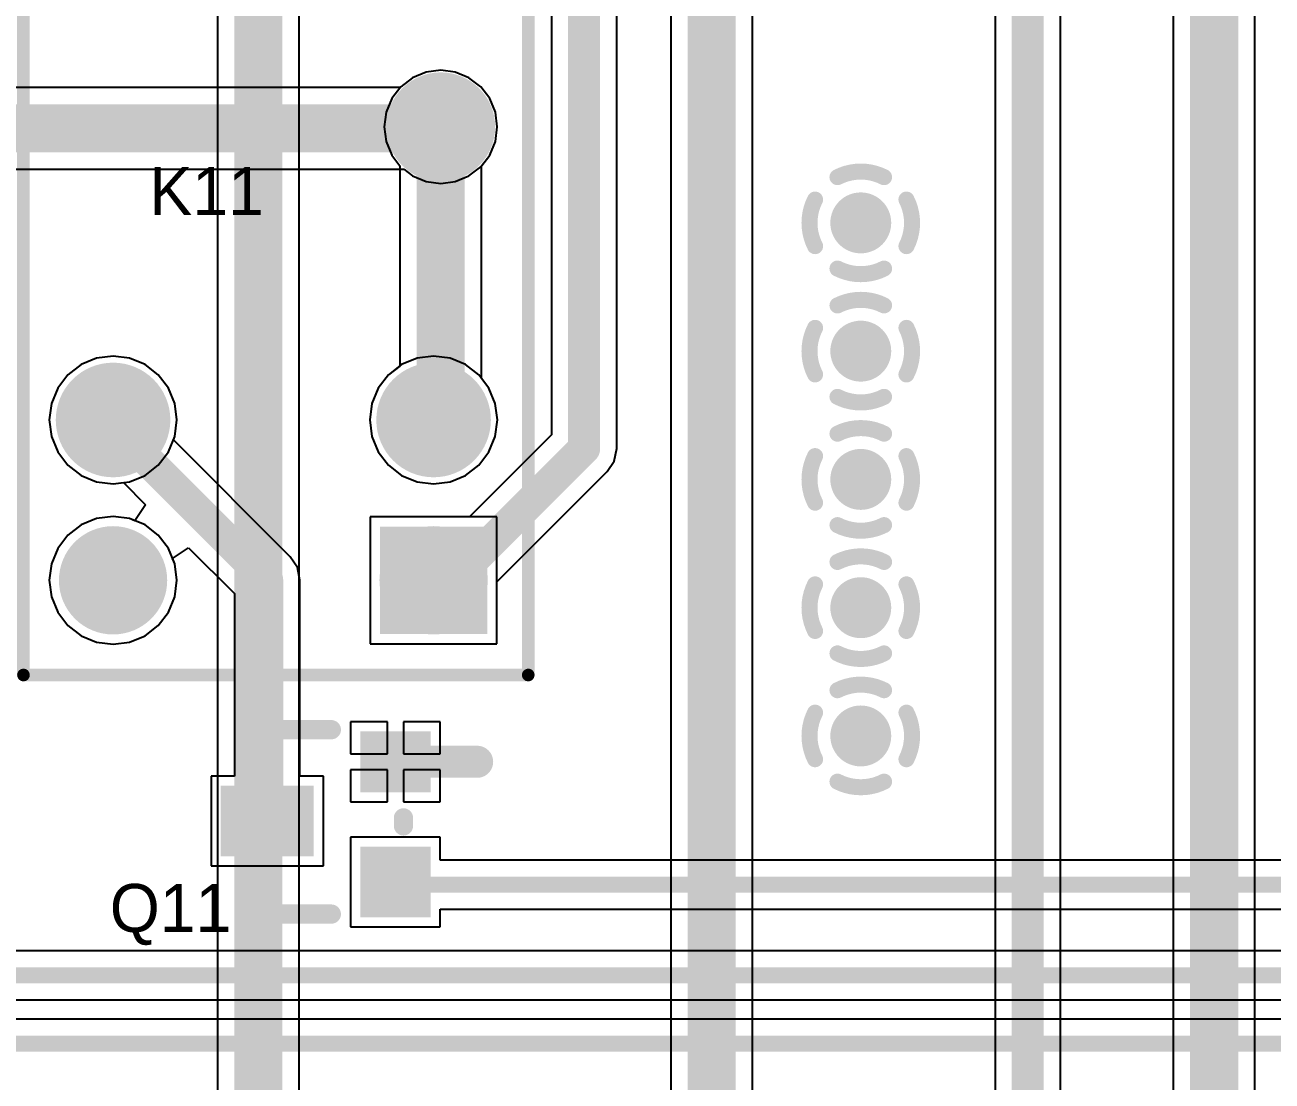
# Model space of a CAD drawing. Header units: millimetres. Extents: x 6.83 to 16.18, y 4.59 to 12.3.
# Drawn here: x 10.779 to 11.558, y 8.32 to 8.978 of the extents above; entities that cross this region are included whole.
import ezdxf

# ---------------------------------------------------------------- set-up
doc = ezdxf.new("R2010")
doc.units = ezdxf.units.MM
doc.header["$MEASUREMENT"] = 0
for name, color, linetype in [('BottomLayer', 5, 'Continuous'), ('BottomSolder', 6, 'Continuous'), ('InternalPlane1', 76, 'Continuous'), ('InternalPlane2', 16, 'Continuous'), ('MultiLayer', 9, 'Continuous'), ('PadHoleLayer', 156, 'Continuous'), ('TopLayer', 1, 'Continuous'), ('TopOverlay', 2, 'Continuous'), ('TopPaste', 8, 'Continuous'), ('TopSolder', 216, 'Continuous'), ('ViaHoleLayer', 16, 'Continuous')]:
    doc.layers.add(name, color=color, linetype=linetype)

# ---------------------------------------------------------------- blocks, each defined once
blk = doc.blocks.new('R_____OMRON5V_195')
at = {"layer": 'BottomLayer', "const_width": 0.02953}
for points in [[(0.18524, 0, 1), (0.21476, 0, 1)], [(-0.01476, -0.1, 1), (0.01476, -0.1, 1)], [(0.18524, -0.1, 1), (0.21476, -0.1, 1)], [(-0.01476, -0.4, 1), (0.01476, -0.4, 1)], [(0.18524, -0.4, 1), (0.21476, -0.4, 1)]]:
    blk.add_lwpolyline(points, format="xyb", close=True, dxfattribs=at)
at = {"layer": 'BottomLayer'}
blk.add_solid([(-0.02953, -0.02953), (0.02953, -0.02953), (-0.02953, 0.02953), (0.02953, 0.02953)], dxfattribs=at)
at = {"layer": 'BottomSolder', "const_width": 0.03353}
for points in [[(0.18324, 0, 1), (0.21676, 0, 1)], [(-0.01676, -0.1, 1), (0.01676, -0.1, 1)], [(0.18324, -0.1, 1), (0.21676, -0.1, 1)], [(-0.01676, -0.4, 1), (0.01676, -0.4, 1)], [(0.18324, -0.4, 1), (0.21676, -0.4, 1)]]:
    blk.add_lwpolyline(points, format="xyb", close=True, dxfattribs=at)
at = {"layer": 'BottomSolder'}
blk.add_solid([(-0.03353, -0.03353), (0.03353, -0.03353), (-0.03353, 0.03353), (0.03353, 0.03353)], dxfattribs=at)
at = {"layer": 'InternalPlane1'}
for points, const_width in [([(-0.01689, 0, 1), (0.01689, 0, 1)], 0.03378), ([(0.18311, 0, 1), (0.21689, 0, 1)], 0.03378), ([(-0.01787, -0.1, 1), (0.01787, -0.1, 1)], 0.03575), ([(0.18213, -0.1, 1), (0.21787, -0.1, 1)], 0.03575), ([(-0.01787, -0.4, 1), (0.01787, -0.4, 1)], 0.03575), ([(0.18213, -0.4, 1), (0.21787, -0.4, 1)], 0.03575)]:
    blk.add_lwpolyline(points, format="xyb", close=True, dxfattribs=dict(at, const_width=const_width))
at = {"layer": 'InternalPlane2'}
for points, const_width in [([(-0.01689, 0, 1), (0.01689, 0, 1)], 0.03378), ([(0.18311, 0, 1), (0.21689, 0, 1)], 0.03378), ([(-0.01787, -0.1, 1), (0.01787, -0.1, 1)], 0.03575), ([(0.18213, -0.1, 1), (0.21787, -0.1, 1)], 0.03575), ([(-0.01787, -0.4, 1), (0.01787, -0.4, 1)], 0.03575), ([(0.18213, -0.4, 1), (0.21787, -0.4, 1)], 0.03575)]:
    blk.add_lwpolyline(points, format="xyb", close=True, dxfattribs=dict(at, const_width=const_width))
at = {"layer": 'MultiLayer', "const_width": 0.02953}
for points in [[(0.18524, 0, 1), (0.21476, 0, 1)], [(-0.01476, -0.1, 1), (0.01476, -0.1, 1)], [(0.18524, -0.1, 1), (0.21476, -0.1, 1)], [(-0.01476, -0.4, 1), (0.01476, -0.4, 1)], [(0.18524, -0.4, 1), (0.21476, -0.4, 1)]]:
    blk.add_lwpolyline(points, format="xyb", close=True, dxfattribs=at)
at = {"layer": 'MultiLayer'}
blk.add_solid([(-0.02953, -0.02953), (0.02953, -0.02953), (-0.02953, 0.02953), (0.02953, 0.02953)], dxfattribs=at)
at = {"layer": 'PadHoleLayer'}
for points, const_width in [([(-0.00689, 0, 1), (0.00689, 0, 1)], 0.01378), ([(0.19311, 0, 1), (0.20689, 0, 1)], 0.01378), ([(-0.00787, -0.1, 1), (0.00787, -0.1, 1)], 0.01575), ([(0.19213, -0.1, 1), (0.20787, -0.1, 1)], 0.01575), ([(-0.00787, -0.4, 1), (0.00787, -0.4, 1)], 0.01575), ([(0.19213, -0.4, 1), (0.20787, -0.4, 1)], 0.01575)]:
    blk.add_lwpolyline(points, format="xyb", close=True, dxfattribs=dict(at, const_width=const_width))
at = {"layer": 'TopLayer', "const_width": 0.02953}
for points in [[(0.18524, 0, 1), (0.21476, 0, 1)], [(-0.01476, -0.1, 1), (0.01476, -0.1, 1)], [(0.18524, -0.1, 1), (0.21476, -0.1, 1)], [(-0.01476, -0.4, 1), (0.01476, -0.4, 1)], [(0.18524, -0.4, 1), (0.21476, -0.4, 1)]]:
    blk.add_lwpolyline(points, format="xyb", close=True, dxfattribs=at)
at = {"layer": 'TopLayer'}
blk.add_solid([(-0.02953, -0.02953), (0.02953, -0.02953), (-0.02953, 0.02953), (0.02953, 0.02953)], dxfattribs=at)
at = {"layer": 'TopOverlay', "const_width": 0.00787}
for points in [[(0.25591, 0.05906), (-0.05906, 0.05906)], [(-0.05906, 0.05906), (-0.05906, -0.45276)], [(0.25591, 0.05906), (0.25591, -0.45276)], [(0.25591, -0.45276), (-0.05906, -0.45276)]]:
    blk.add_lwpolyline(points, dxfattribs=at)
at = {"layer": 'TopOverlay', "const_width": 0.00394}
for points in [[(-0.06102, 0.05906, 1), (-0.05709, 0.05906, 1)], [(-0.06102, 0.05906, 1), (-0.05709, 0.05906, 1)], [(0.25394, 0.05906, 1), (0.25787, 0.05906, 1)], [(0.25394, 0.05906, 1), (0.25787, 0.05906, 1)], [(-0.06102, -0.45276, 1), (-0.05709, -0.45276, 1)], [(-0.06102, -0.45276, 1), (-0.05709, -0.45276, 1)], [(0.25394, -0.45276, 1), (0.25787, -0.45276, 1)], [(0.25394, -0.45276, 1), (0.25787, -0.45276, 1)]]:
    blk.add_lwpolyline(points, format="xyb", close=True, dxfattribs=at)
at = {"layer": 'TopSolder', "const_width": 0.03353}
for points in [[(0.18324, 0, 1), (0.21676, 0, 1)], [(-0.01676, -0.1, 1), (0.01676, -0.1, 1)], [(0.18324, -0.1, 1), (0.21676, -0.1, 1)], [(-0.01676, -0.4, 1), (0.01676, -0.4, 1)], [(0.18324, -0.4, 1), (0.21676, -0.4, 1)]]:
    blk.add_lwpolyline(points, format="xyb", close=True, dxfattribs=at)
at = {"layer": 'TopSolder'}
blk.add_solid([(-0.03353, -0.03353), (0.03353, -0.03353), (-0.03353, 0.03353), (0.03353, 0.03353)], dxfattribs=at)
blk = doc.blocks.new('SOT_23_199')
at = {"layer": 'TopLayer'}
for points in [[(0.018278, 0.052755), (0.018278, 0.082755), (-0.017722, 0.052755), (-0.017722, 0.082755)], [(-0.054722, 0.012755), (-0.054722, 0.048755), (-0.104722, 0.012755), (-0.104722, 0.048755)], [(0.018278, -0.025245), (0.018278, 0.010755), (-0.017722, -0.025245), (-0.017722, 0.010755)]]:
    blk.add_solid(points, dxfattribs=at)
at = {"layer": 'TopOverlay', "const_width": 0.012}
for points in [[(-0.084722, 0.087755), (-0.039722, 0.087755)], [(-0.084722, 0.067755), (-0.084722, 0.087755)], [(0.005278, 0.027755), (0.005278, 0.032755)], [(-0.084722, -0.027245), (-0.084722, -0.007245)], [(-0.084722, -0.027245), (-0.039722, -0.027245)]]:
    blk.add_lwpolyline(points, dxfattribs=at)
at = {"layer": 'TopOverlay', "const_width": 0.006}
for points in [[(-0.087722, 0.087755, 1), (-0.081722, 0.087755, 1)], [(-0.087722, 0.087755, 1), (-0.081722, 0.087755, 1)], [(-0.042722, 0.087755, 1), (-0.036722, 0.087755, 1)], [(-0.087722, 0.067755, 1), (-0.081722, 0.067755, 1)], [(0.002278, 0.032755, 1), (0.008278, 0.032755, 1)], [(0.002278, 0.027755, 1), (0.008278, 0.027755, 1)], [(-0.087722, -0.007245, 1), (-0.081722, -0.007245, 1)], [(-0.087722, -0.027245, 1), (-0.081722, -0.027245, 1)], [(-0.087722, -0.027245, 1), (-0.081722, -0.027245, 1)], [(-0.042722, -0.027245, 1), (-0.036722, -0.027245, 1)]]:
    blk.add_lwpolyline(points, format="xyb", close=True, dxfattribs=at)
at = {"layer": 'TopPaste'}
for points in [[(0.018278, 0.052755), (0.018278, 0.082755), (-0.017722, 0.052755), (-0.017722, 0.082755)], [(-0.054722, 0.012755), (-0.054722, 0.048755), (-0.104722, 0.012755), (-0.104722, 0.048755)], [(0.018278, -0.025245), (0.018278, 0.010755), (-0.017722, -0.025245), (-0.017722, 0.010755)]]:
    blk.add_solid(points, dxfattribs=at)
at = {"layer": 'TopSolder'}
for points in [[(0.022278, 0.048755), (0.022278, 0.086755), (-0.021722, 0.048755), (-0.021722, 0.086755)], [(-0.050722, 0.008755), (-0.050722, 0.052755), (-0.108722, 0.008755), (-0.108722, 0.052755)], [(0.022278, -0.029245), (0.022278, 0.014755), (-0.021722, -0.029245), (-0.021722, 0.014755)]]:
    blk.add_solid(points, dxfattribs=at)

msp = doc.modelspace()

# ---------------------------------------------------------------- linework, layer by layer
at = {"layer": 'BottomLayer'}
for p, q in [((11.496, 10.69484), (11.496, 5.4839)), ((11.54697, 7.05236), (11.54697, 10.69484)), ((10.8996, 10.60803), (10.8996, 7.50823)), ((10.95058, 7.50918), (10.95058, 10.60803)), ((11.1825, 10.1235), (11.1825, 7.70082)), ((11.23348, 7.69026), (11.23348, 10.1235)), ((11.10798, 9.21117), (11.10798, 8.72269)), ((11.14876, 8.71424), (11.14876, 9.20654)), ((11.38476, 9.03992), (11.38476, 8.19797)), ((11.42554, 8.20243), (11.42554, 9.04108)), ((11.02975, 8.94894), (11.02124, 8.94541)), ((11.03889, 8.95014), (11.02975, 8.94894)), ((11.04802, 8.94894), (11.03889, 8.95014)), ((11.05654, 8.94541), (11.04802, 8.94894)), ((11.02124, 8.94541), (11.01392, 8.9398)), ((11.06385, 8.9398), (11.05654, 8.94541)), ((11.01392, 8.9398), (11.00831, 8.93249)), ((11.06946, 8.93249), (11.06385, 8.9398)), ((11.00831, 8.93249), (11.00479, 8.92398)), ((11.07299, 8.92398), (11.06946, 8.93249)), ((11.00479, 8.92398), (11.00358, 8.91484)), ((11.07419, 8.91484), (11.07299, 8.92398)), ((11.00358, 8.91484), (11.00479, 8.9057)), ((11.07299, 8.9057), (11.07419, 8.91484)), ((11.00479, 8.9057), (11.00831, 8.89719)), ((11.06946, 8.89719), (11.07299, 8.9057)), ((11.00831, 8.89719), (11.0134, 8.89056)), ((11.06438, 8.89056), (11.06946, 8.89719)), ((11.0134, 8.89056), (11.0134, 8.76571)), ((11.06438, 8.75799), (11.06438, 8.89056)), ((10.82414, 8.77056), (10.81452, 8.76658)), ((10.83446, 8.77192), (10.82414, 8.77056)), ((10.84477, 8.77056), (10.83446, 8.77192)), ((10.85439, 8.76658), (10.84477, 8.77056)), ((10.81452, 8.76658), (10.80626, 8.76024)), ((10.86265, 8.76024), (10.85439, 8.76658)), ((11.0134, 8.76571), (11.00626, 8.76024)), ((10.80626, 8.76024), (10.79993, 8.75198)), ((10.86898, 8.75198), (10.86265, 8.76024)), ((11.00626, 8.76024), (10.99993, 8.75198)), ((11.06898, 8.75198), (11.06438, 8.75799)), ((10.79993, 8.75198), (10.79595, 8.74237)), ((10.87297, 8.74237), (10.86898, 8.75198)), ((10.99993, 8.75198), (10.99595, 8.74237)), ((11.07297, 8.74237), (11.06898, 8.75198)), ((10.79595, 8.74237), (10.79459, 8.73205)), ((10.87432, 8.73205), (10.87297, 8.74237)), ((10.99595, 8.74237), (10.99459, 8.73205)), ((11.07432, 8.73205), (11.07297, 8.74237)), ((10.79459, 8.73205), (10.79595, 8.72173)), ((10.87297, 8.72173), (10.87432, 8.73205)), ((10.99459, 8.73205), (10.99595, 8.72173)), ((11.07297, 8.72173), (11.07432, 8.73205)), ((10.79595, 8.72173), (10.79993, 8.71211)), ((10.86898, 8.71211), (10.87297, 8.72173)), ((10.99595, 8.72173), (10.99993, 8.71211)), ((11.10798, 8.72269), (11.05687, 8.67158)), ((11.06898, 8.71211), (11.07297, 8.72173)), ((10.79993, 8.71211), (10.80626, 8.70386)), ((10.86265, 8.70386), (10.86898, 8.71211)), ((10.99993, 8.71211), (11.00626, 8.70386)), ((11.06265, 8.70386), (11.06898, 8.71211)), ((11.14721, 8.70644), (11.14876, 8.71424)), ((11.14876, 8.71424), (11.14876, 8.71424)), ((10.80626, 8.70386), (10.81452, 8.69752)), ((10.85439, 8.69752), (10.86265, 8.70386)), ((11.00626, 8.70386), (11.01452, 8.69752)), ((11.05439, 8.69752), (11.06265, 8.70386)), ((11.07398, 8.63102), (11.14279, 8.69982)), ((11.14279, 8.69982), (11.14721, 8.70644)), ((10.81452, 8.69752), (10.82414, 8.69354)), ((10.82414, 8.69354), (10.83446, 8.69218)), ((10.83446, 8.69218), (10.84477, 8.69354)), ((10.84477, 8.69354), (10.85439, 8.69752)), ((11.01452, 8.69752), (11.02414, 8.69354)), ((11.02414, 8.69354), (11.03446, 8.69218)), ((11.03446, 8.69218), (11.04477, 8.69354)), ((11.04477, 8.69354), (11.05439, 8.69752)), ((10.82414, 8.67056), (10.81452, 8.66658)), ((10.83446, 8.67192), (10.82414, 8.67056)), ((10.84477, 8.67056), (10.83446, 8.67192)), ((10.85439, 8.66658), (10.84477, 8.67056)), ((11.05687, 8.67158), (10.99493, 8.67158)), ((10.99493, 8.67158), (10.99493, 8.59252)), ((10.81452, 8.66658), (10.80626, 8.66024)), ((10.86265, 8.66024), (10.85439, 8.66658)), ((10.80626, 8.66024), (10.79993, 8.65198)), ((10.86898, 8.65198), (10.86265, 8.66024)), ((10.79993, 8.65198), (10.79595, 8.64237)), ((10.87297, 8.64237), (10.86898, 8.65198)), ((10.79595, 8.64237), (10.79459, 8.63205)), ((10.87432, 8.63205), (10.87297, 8.64237)), ((10.79459, 8.63205), (10.79595, 8.62173)), ((10.87297, 8.62173), (10.87432, 8.63205)), ((11.07398, 8.59252), (11.07398, 8.63102)), ((10.79595, 8.62173), (10.79993, 8.61211)), ((10.86898, 8.61211), (10.87297, 8.62173)), ((10.79993, 8.61211), (10.80626, 8.60386)), ((10.86265, 8.60386), (10.86898, 8.61211)), ((10.80626, 8.60386), (10.81452, 8.59752)), ((10.85439, 8.59752), (10.86265, 8.60386)), ((10.81452, 8.59752), (10.82414, 8.59354)), ((10.82414, 8.59354), (10.83446, 8.59218)), ((10.83446, 8.59218), (10.84477, 8.59354)), ((10.84477, 8.59354), (10.85439, 8.59752)), ((10.99493, 8.59252), (11.07398, 8.59252))]:
    msp.add_line(p, q, dxfattribs=at)
for points, const_width in [([(11.52149, 5.4839), (11.52149, 10.71912)], 0.03), ([(10.92509, 5.33032), (10.92509, 10.63231)], 0.03), ([(11.20799, 7.69026), (11.20799, 10.14778)], 0.03), ([(11.12837, 8.71424), (11.12837, 9.43815)], 0.02), ([(11.40515, 8.17262), (11.40515, 9.08027)], 0.02), ([(11.03889, 8.73409), (11.03889, 8.91484)], 0.03), ([(11.05016, 8.63603), (11.12837, 8.71424)], 0.02)]:
    msp.add_lwpolyline(points, dxfattribs=dict(at, const_width=const_width))
for points, const_width in [([(11.02639, 8.91484, 1), (11.05139, 8.91484, 1)], 0.025), ([(11.03139, 8.91484, 1), (11.04639, 8.91484, 1)], 0.015), ([(11.2935, 8.85498, 1), (11.3085, 8.85498, 1)], 0.015), ([(11.2935, 8.77498, 1), (11.3085, 8.77498, 1)], 0.015), ([(11.03139, 8.73409, 1), (11.04639, 8.73409, 1)], 0.015), ([(11.12337, 8.71424, 1), (11.13337, 8.71424, 1)], 0.01), ([(11.12337, 8.71424, 1), (11.13337, 8.71424, 1)], 0.01), ([(11.2935, 8.69498, 1), (11.3085, 8.69498, 1)], 0.015), ([(11.04516, 8.63603, 1), (11.05516, 8.63603, 1)], 0.01), ([(11.2935, 8.61498, 1), (11.3085, 8.61498, 1)], 0.015), ([(11.2935, 8.53498, 1), (11.3085, 8.53498, 1)], 0.015)]:
    msp.add_lwpolyline(points, format="xyb", close=True, dxfattribs=dict(at, const_width=const_width))
at = {"layer": 'BottomSolder'}
for points, const_width in [([(11.02439, 8.91484, 1), (11.05339, 8.91484, 1)], 0.029), ([(11.2915, 8.85498, 1), (11.3105, 8.85498, 1)], 0.019), ([(11.2915, 8.77498, 1), (11.3105, 8.77498, 1)], 0.019), ([(11.2915, 8.69498, 1), (11.3105, 8.69498, 1)], 0.019), ([(11.2915, 8.61498, 1), (11.3105, 8.61498, 1)], 0.019), ([(11.2915, 8.53498, 1), (11.3105, 8.53498, 1)], 0.019)]:
    msp.add_lwpolyline(points, format="xyb", close=True, dxfattribs=dict(at, const_width=const_width))
at = {"layer": 'InternalPlane1'}
for points, const_width in [([(11.02189, 8.91484, 1), (11.05589, 8.91484, 1)], 0.034), ([(11.28397, 8.8835, 1), (11.28897, 8.8835, 1)], 0.005), ([(11.31303, 8.8835, 1), (11.31803, 8.8835, 1)], 0.005), ([(11.26999, 8.86951, 1), (11.27499, 8.86951, 1)], 0.005), ([(11.32701, 8.86951, 1), (11.33201, 8.86951, 1)], 0.005), ([(11.26999, 8.84046, 1), (11.27499, 8.84046, 1)], 0.005), ([(11.32701, 8.84046, 1), (11.33201, 8.84046, 1)], 0.005), ([(11.28397, 8.82647, 1), (11.28897, 8.82647, 1)], 0.005), ([(11.31303, 8.82647, 1), (11.31803, 8.82647, 1)], 0.005), ([(11.28397, 8.8035, 1), (11.28897, 8.8035, 1)], 0.005), ([(11.31303, 8.8035, 1), (11.31803, 8.8035, 1)], 0.005), ([(11.26999, 8.78951, 1), (11.27499, 8.78951, 1)], 0.005), ([(11.32701, 8.78951, 1), (11.33201, 8.78951, 1)], 0.005), ([(11.26999, 8.76046, 1), (11.27499, 8.76046, 1)], 0.005), ([(11.32701, 8.76046, 1), (11.33201, 8.76046, 1)], 0.005), ([(11.28397, 8.74647, 1), (11.28897, 8.74647, 1)], 0.005), ([(11.31303, 8.74647, 1), (11.31803, 8.74647, 1)], 0.005), ([(11.28397, 8.7235, 1), (11.28897, 8.7235, 1)], 0.005), ([(11.31303, 8.7235, 1), (11.31803, 8.7235, 1)], 0.005), ([(11.26999, 8.70951, 1), (11.27499, 8.70951, 1)], 0.005), ([(11.32701, 8.70951, 1), (11.33201, 8.70951, 1)], 0.005), ([(11.26999, 8.68046, 1), (11.27499, 8.68046, 1)], 0.005), ([(11.32701, 8.68046, 1), (11.33201, 8.68046, 1)], 0.005), ([(11.28397, 8.66647, 1), (11.28897, 8.66647, 1)], 0.005), ([(11.31303, 8.66647, 1), (11.31803, 8.66647, 1)], 0.005), ([(11.28397, 8.6435, 1), (11.28897, 8.6435, 1)], 0.005), ([(11.31303, 8.6435, 1), (11.31803, 8.6435, 1)], 0.005), ([(11.26999, 8.62951, 1), (11.27499, 8.62951, 1)], 0.005), ([(11.32701, 8.62951, 1), (11.33201, 8.62951, 1)], 0.005), ([(11.26999, 8.60046, 1), (11.27499, 8.60046, 1)], 0.005), ([(11.32701, 8.60046, 1), (11.33201, 8.60046, 1)], 0.005), ([(11.28397, 8.58647, 1), (11.28897, 8.58647, 1)], 0.005), ([(11.31303, 8.58647, 1), (11.31803, 8.58647, 1)], 0.005), ([(11.28397, 8.5635, 1), (11.28897, 8.5635, 1)], 0.005), ([(11.31303, 8.5635, 1), (11.31803, 8.5635, 1)], 0.005), ([(11.26999, 8.54951, 1), (11.27499, 8.54951, 1)], 0.005), ([(11.32701, 8.54951, 1), (11.33201, 8.54951, 1)], 0.005), ([(11.26999, 8.52046, 1), (11.27499, 8.52046, 1)], 0.005), ([(11.32701, 8.52046, 1), (11.33201, 8.52046, 1)], 0.005), ([(11.28397, 8.50647, 1), (11.28897, 8.50647, 1)], 0.005), ([(11.31303, 8.50647, 1), (11.31803, 8.50647, 1)], 0.005)]:
    msp.add_lwpolyline(points, format="xyb", close=True, dxfattribs=dict(at, const_width=const_width))
at = {"layer": 'InternalPlane1', "const_width": 0.01}
for points in [[(11.28647, 8.8835, -0.240079), (11.31553, 8.8835)], [(11.27249, 8.84046, -0.240079), (11.27249, 8.86951)], [(11.32951, 8.86951, -0.240079), (11.32951, 8.84046)], [(11.31553, 8.82647, -0.240079), (11.28647, 8.82647)], [(11.28647, 8.8035, -0.240079), (11.31553, 8.8035)], [(11.27249, 8.76046, -0.240079), (11.27249, 8.78951)], [(11.32951, 8.78951, -0.240079), (11.32951, 8.76046)], [(11.31553, 8.74647, -0.240079), (11.28647, 8.74647)], [(11.28647, 8.7235, -0.240079), (11.31553, 8.7235)], [(11.27249, 8.68046, -0.240079), (11.27249, 8.70951)], [(11.32951, 8.70951, -0.240079), (11.32951, 8.68046)], [(11.31553, 8.66647, -0.240079), (11.28647, 8.66647)], [(11.28647, 8.6435, -0.240079), (11.31553, 8.6435)], [(11.27249, 8.60046, -0.240079), (11.27249, 8.62951)], [(11.32951, 8.62951, -0.240079), (11.32951, 8.60046)], [(11.31553, 8.58647, -0.240079), (11.28647, 8.58647)], [(11.28647, 8.5635, -0.240079), (11.31553, 8.5635)], [(11.27249, 8.52046, -0.240079), (11.27249, 8.54951)], [(11.32951, 8.54951, -0.240079), (11.32951, 8.52046)], [(11.31553, 8.50647, -0.240079), (11.28647, 8.50647)]]:
    msp.add_lwpolyline(points, format="xyb", dxfattribs=at)
at = {"layer": 'InternalPlane2'}
for points, const_width in [([(11.02189, 8.91484, 1), (11.05589, 8.91484, 1)], 0.034), ([(11.28397, 8.8835, 1), (11.28897, 8.8835, 1)], 0.005), ([(11.31303, 8.8835, 1), (11.31803, 8.8835, 1)], 0.005), ([(11.26999, 8.86951, 1), (11.27499, 8.86951, 1)], 0.005), ([(11.32701, 8.86951, 1), (11.33201, 8.86951, 1)], 0.005), ([(11.26999, 8.84046, 1), (11.27499, 8.84046, 1)], 0.005), ([(11.32701, 8.84046, 1), (11.33201, 8.84046, 1)], 0.005), ([(11.28397, 8.82647, 1), (11.28897, 8.82647, 1)], 0.005), ([(11.31303, 8.82647, 1), (11.31803, 8.82647, 1)], 0.005), ([(11.28397, 8.8035, 1), (11.28897, 8.8035, 1)], 0.005), ([(11.31303, 8.8035, 1), (11.31803, 8.8035, 1)], 0.005), ([(11.26999, 8.78951, 1), (11.27499, 8.78951, 1)], 0.005), ([(11.32701, 8.78951, 1), (11.33201, 8.78951, 1)], 0.005), ([(11.26999, 8.76046, 1), (11.27499, 8.76046, 1)], 0.005), ([(11.32701, 8.76046, 1), (11.33201, 8.76046, 1)], 0.005), ([(11.28397, 8.74647, 1), (11.28897, 8.74647, 1)], 0.005), ([(11.31303, 8.74647, 1), (11.31803, 8.74647, 1)], 0.005), ([(11.28397, 8.7235, 1), (11.28897, 8.7235, 1)], 0.005), ([(11.31303, 8.7235, 1), (11.31803, 8.7235, 1)], 0.005), ([(11.26999, 8.70951, 1), (11.27499, 8.70951, 1)], 0.005), ([(11.32701, 8.70951, 1), (11.33201, 8.70951, 1)], 0.005), ([(11.26999, 8.68046, 1), (11.27499, 8.68046, 1)], 0.005), ([(11.32701, 8.68046, 1), (11.33201, 8.68046, 1)], 0.005), ([(11.28397, 8.66647, 1), (11.28897, 8.66647, 1)], 0.005), ([(11.31303, 8.66647, 1), (11.31803, 8.66647, 1)], 0.005), ([(11.28397, 8.6435, 1), (11.28897, 8.6435, 1)], 0.005), ([(11.31303, 8.6435, 1), (11.31803, 8.6435, 1)], 0.005), ([(11.26999, 8.62951, 1), (11.27499, 8.62951, 1)], 0.005), ([(11.32701, 8.62951, 1), (11.33201, 8.62951, 1)], 0.005), ([(11.26999, 8.60046, 1), (11.27499, 8.60046, 1)], 0.005), ([(11.32701, 8.60046, 1), (11.33201, 8.60046, 1)], 0.005), ([(11.28397, 8.58647, 1), (11.28897, 8.58647, 1)], 0.005), ([(11.31303, 8.58647, 1), (11.31803, 8.58647, 1)], 0.005), ([(11.28397, 8.5635, 1), (11.28897, 8.5635, 1)], 0.005), ([(11.31303, 8.5635, 1), (11.31803, 8.5635, 1)], 0.005), ([(11.26999, 8.54951, 1), (11.27499, 8.54951, 1)], 0.005), ([(11.32701, 8.54951, 1), (11.33201, 8.54951, 1)], 0.005), ([(11.26999, 8.52046, 1), (11.27499, 8.52046, 1)], 0.005), ([(11.32701, 8.52046, 1), (11.33201, 8.52046, 1)], 0.005), ([(11.28397, 8.50647, 1), (11.28897, 8.50647, 1)], 0.005), ([(11.31303, 8.50647, 1), (11.31803, 8.50647, 1)], 0.005)]:
    msp.add_lwpolyline(points, format="xyb", close=True, dxfattribs=dict(at, const_width=const_width))
at = {"layer": 'InternalPlane2', "const_width": 0.01}
for points in [[(11.28647, 8.8835, -0.240079), (11.31553, 8.8835)], [(11.27249, 8.84046, -0.240079), (11.27249, 8.86951)], [(11.32951, 8.86951, -0.240079), (11.32951, 8.84046)], [(11.31553, 8.82647, -0.240079), (11.28647, 8.82647)], [(11.28647, 8.8035, -0.240079), (11.31553, 8.8035)], [(11.27249, 8.76046, -0.240079), (11.27249, 8.78951)], [(11.32951, 8.78951, -0.240079), (11.32951, 8.76046)], [(11.31553, 8.74647, -0.240079), (11.28647, 8.74647)], [(11.28647, 8.7235, -0.240079), (11.31553, 8.7235)], [(11.27249, 8.68046, -0.240079), (11.27249, 8.70951)], [(11.32951, 8.70951, -0.240079), (11.32951, 8.68046)], [(11.31553, 8.66647, -0.240079), (11.28647, 8.66647)], [(11.28647, 8.6435, -0.240079), (11.31553, 8.6435)], [(11.27249, 8.60046, -0.240079), (11.27249, 8.62951)], [(11.32951, 8.62951, -0.240079), (11.32951, 8.60046)], [(11.31553, 8.58647, -0.240079), (11.28647, 8.58647)], [(11.28647, 8.5635, -0.240079), (11.31553, 8.5635)], [(11.27249, 8.52046, -0.240079), (11.27249, 8.54951)], [(11.32951, 8.54951, -0.240079), (11.32951, 8.52046)], [(11.31553, 8.50647, -0.240079), (11.28647, 8.50647)]]:
    msp.add_lwpolyline(points, format="xyb", dxfattribs=at)
at = {"layer": 'MultiLayer'}
for points, const_width in [([(11.02639, 8.91484, 1), (11.05139, 8.91484, 1)], 0.025), ([(11.2935, 8.85498, 1), (11.3085, 8.85498, 1)], 0.015), ([(11.2935, 8.77498, 1), (11.3085, 8.77498, 1)], 0.015), ([(11.2935, 8.69498, 1), (11.3085, 8.69498, 1)], 0.015), ([(11.2935, 8.61498, 1), (11.3085, 8.61498, 1)], 0.015), ([(11.2935, 8.53498, 1), (11.3085, 8.53498, 1)], 0.015)]:
    msp.add_lwpolyline(points, format="xyb", close=True, dxfattribs=dict(at, const_width=const_width))
at = {"layer": 'TopLayer'}
for p, q in [((11.02975, 8.94894), (11.02124, 8.94541)), ((11.03889, 8.95014), (11.02975, 8.94894)), ((11.04802, 8.94894), (11.03889, 8.95014)), ((11.05654, 8.94541), (11.04802, 8.94894)), ((11.02124, 8.94541), (11.01392, 8.9398)), ((11.06385, 8.9398), (11.05654, 8.94541)), ((11.01359, 8.93937), (10.65384, 8.93937)), ((11.01392, 8.9398), (11.01359, 8.93937)), ((11.06946, 8.93249), (11.06385, 8.9398)), ((11.07299, 8.92398), (11.06946, 8.93249)), ((11.07419, 8.91484), (11.07299, 8.92398)), ((11.07299, 8.9057), (11.07419, 8.91484)), ((11.06946, 8.89719), (11.07299, 8.9057)), ((11.06385, 8.88988), (11.06946, 8.89719)), ((10.66009, 8.88839), (11.01586, 8.88839)), ((11.01586, 8.88839), (11.02124, 8.88427)), ((11.05654, 8.88427), (11.06385, 8.88988)), ((11.02124, 8.88427), (11.02975, 8.88074)), ((11.02975, 8.88074), (11.03889, 8.87954)), ((11.03889, 8.87954), (11.04802, 8.88074)), ((11.04802, 8.88074), (11.05654, 8.88427)), ((10.82414, 8.77056), (10.81452, 8.76658)), ((10.83446, 8.77192), (10.82414, 8.77056)), ((10.84477, 8.77056), (10.83446, 8.77192)), ((10.85439, 8.76658), (10.84477, 8.77056)), ((11.02414, 8.77056), (11.01452, 8.76658)), ((11.03446, 8.77192), (11.02414, 8.77056)), ((11.04477, 8.77056), (11.03446, 8.77192)), ((11.05439, 8.76658), (11.04477, 8.77056)), ((10.81452, 8.76658), (10.80626, 8.76024)), ((10.86265, 8.76024), (10.85439, 8.76658)), ((11.01452, 8.76658), (11.00626, 8.76024)), ((11.06265, 8.76024), (11.05439, 8.76658)), ((10.80626, 8.76024), (10.79993, 8.75198)), ((10.86898, 8.75198), (10.86265, 8.76024)), ((11.00626, 8.76024), (10.99993, 8.75198)), ((11.06898, 8.75198), (11.06265, 8.76024)), ((10.79993, 8.75198), (10.79595, 8.74237)), ((10.87297, 8.74237), (10.86898, 8.75198)), ((10.99993, 8.75198), (10.99595, 8.74237)), ((11.07297, 8.74237), (11.06898, 8.75198)), ((10.79595, 8.74237), (10.79459, 8.73205)), ((10.87432, 8.73205), (10.87297, 8.74237)), ((10.99595, 8.74237), (10.99459, 8.73205)), ((11.07432, 8.73205), (11.07297, 8.74237)), ((10.79459, 8.73205), (10.79595, 8.72173)), ((10.87297, 8.72173), (10.87432, 8.73205)), ((10.99459, 8.73205), (10.99595, 8.72173)), ((11.07297, 8.72173), (11.07432, 8.73205)), ((10.79595, 8.72173), (10.79993, 8.71211)), ((10.87207, 8.71957), (10.87297, 8.72173)), ((10.94504, 8.64661), (10.87207, 8.71957)), ((10.99595, 8.72173), (10.99993, 8.71211)), ((11.06898, 8.71211), (11.07297, 8.72173)), ((10.79993, 8.71211), (10.80626, 8.70386)), ((10.99993, 8.71211), (11.00626, 8.70386)), ((11.06265, 8.70386), (11.06898, 8.71211)), ((10.80626, 8.70386), (10.81452, 8.69752)), ((11.00626, 8.70386), (11.01452, 8.69752)), ((11.05439, 8.69752), (11.06265, 8.70386)), ((10.81452, 8.69752), (10.82414, 8.69354)), ((10.82414, 8.69354), (10.83446, 8.69218)), ((10.83446, 8.69218), (10.84094, 8.69303)), ((10.84094, 8.69303), (10.85476, 8.6792)), ((11.01452, 8.69752), (11.02414, 8.69354)), ((11.02414, 8.69354), (11.03446, 8.69218)), ((11.03446, 8.69218), (11.04477, 8.69354)), ((11.04477, 8.69354), (11.05439, 8.69752)), ((10.85476, 8.6792), (10.84807, 8.66919)), ((10.82414, 8.67056), (10.81452, 8.66658)), ((10.83446, 8.67192), (10.82414, 8.67056)), ((10.84477, 8.67056), (10.83446, 8.67192)), ((10.84807, 8.66919), (10.84477, 8.67056)), ((11.07398, 8.67158), (10.99493, 8.67158)), ((10.99493, 8.67158), (10.99493, 8.59252)), ((11.07398, 8.59252), (11.07398, 8.67158)), ((10.81452, 8.66658), (10.80626, 8.66024)), ((10.80626, 8.66024), (10.79993, 8.65198)), ((10.79993, 8.65198), (10.79595, 8.64237)), ((10.8716, 8.64567), (10.88161, 8.65236)), ((10.87297, 8.64237), (10.8716, 8.64567)), ((10.88161, 8.65236), (10.91023, 8.62374)), ((10.94946, 8.63999), (10.94504, 8.64661)), ((10.79595, 8.64237), (10.79459, 8.63205)), ((10.87432, 8.63205), (10.87297, 8.64237)), ((10.95101, 8.63219), (10.94946, 8.63999)), ((10.79459, 8.63205), (10.79595, 8.62173)), ((10.87297, 8.62173), (10.87432, 8.63205)), ((10.95101, 8.50987), (10.95101, 8.63219)), ((10.91023, 8.62374), (10.91023, 8.50987)), ((10.79595, 8.62173), (10.79993, 8.61211)), ((10.86898, 8.61211), (10.87297, 8.62173)), ((10.79993, 8.61211), (10.80626, 8.60386)), ((10.86265, 8.60386), (10.86898, 8.61211)), ((10.80626, 8.60386), (10.81452, 8.59752)), ((10.85439, 8.59752), (10.86265, 8.60386)), ((10.81452, 8.59752), (10.82414, 8.59354)), ((10.82414, 8.59354), (10.83446, 8.59218)), ((10.83446, 8.59218), (10.84477, 8.59354)), ((10.84477, 8.59354), (10.85439, 8.59752)), ((10.99493, 8.59252), (11.07398, 8.59252)), ((11.00566, 8.54387), (10.98266, 8.54387)), ((10.98266, 8.54387), (10.98266, 8.52387)), ((11.00566, 8.52387), (11.00566, 8.54387)), ((11.03866, 8.54387), (11.01566, 8.54387)), ((11.01566, 8.54387), (11.01566, 8.52387)), ((11.03866, 8.52387), (11.03866, 8.54387)), ((10.98266, 8.52387), (11.00566, 8.52387)), ((11.01566, 8.52387), (11.03866, 8.52387)), ((11.00566, 8.51387), (10.98266, 8.51387)), ((10.98266, 8.51387), (10.98266, 8.49387)), ((11.00566, 8.49387), (11.00566, 8.51387)), ((11.03866, 8.51387), (11.01566, 8.51387)), ((11.01566, 8.51387), (11.01566, 8.49387)), ((11.03866, 8.49387), (11.03866, 8.51387)), ((10.91023, 8.50987), (10.89566, 8.50987)), ((10.89566, 8.50987), (10.89566, 8.45387)), ((10.96566, 8.50987), (10.95101, 8.50987)), ((10.96566, 8.45387), (10.96566, 8.50987)), ((10.98266, 8.49387), (11.00566, 8.49387)), ((11.01566, 8.49387), (11.03866, 8.49387)), ((11.03866, 8.47187), (10.98266, 8.47187)), ((10.98266, 8.47187), (10.98266, 8.41587)), ((11.03866, 8.45755), (11.03866, 8.47187)), ((10.89566, 8.45387), (10.96566, 8.45387)), ((12.33252, 8.45755), (11.03866, 8.45755)), ((11.03866, 8.41587), (11.03866, 8.42696)), ((11.03866, 8.42696), (12.33252, 8.42696)), ((10.98266, 8.41587), (11.03866, 8.41587)), ((12.33252, 8.40103), (10.6777, 8.40102)), ((10.67136, 8.37044), (12.33252, 8.37044)), ((12.33252, 8.35844), (10.11729, 8.35844))]:
    msp.add_line(p, q, dxfattribs=at)
for points, const_width in [([(11.02639, 8.91484, 1), (11.05139, 8.91484, 1)], 0.025), ([(11.02658, 8.91388, 1), (11.04158, 8.91388, 1)], 0.015), ([(11.2935, 8.85498, 1), (11.3085, 8.85498, 1)], 0.015), ([(11.2935, 8.77498, 1), (11.3085, 8.77498, 1)], 0.015), ([(10.82946, 8.72835, 1), (10.83946, 8.72835, 1)], 0.01), ([(10.83196, 8.73205, 1), (10.83696, 8.73205, 1)], 0.005), ([(10.83196, 8.72835, 1), (10.83696, 8.72835, 1)], 0.005), ([(11.2935, 8.69498, 1), (11.3085, 8.69498, 1)], 0.015), ([(10.92562, 8.63219, 1), (10.93562, 8.63219, 1)], 0.01), ([(10.92562, 8.63219, 1), (10.93562, 8.63219, 1)], 0.01), ([(11.2935, 8.61498, 1), (11.3085, 8.61498, 1)], 0.015), ([(11.2935, 8.53498, 1), (11.3085, 8.53498, 1)], 0.015), ([(11.00566, 8.51887, 1), (11.01566, 8.51887, 1)], 0.01), ([(11.05663, 8.51887, 1), (11.06663, 8.51887, 1)], 0.01), ([(10.92562, 8.49967, 1), (10.93562, 8.49967, 1)], 0.01), ([(11.01811, 8.44225, 1), (11.02311, 8.44225, 1)], 0.005), ([(11.01811, 8.44225, 1), (11.02311, 8.44225, 1)], 0.005), ([(11.01197, 8.43612, 1), (11.01697, 8.43612, 1)], 0.005)]:
    msp.add_lwpolyline(points, format="xyb", close=True, dxfattribs=dict(at, const_width=const_width))
for points, const_width in [([(10.21142, 8.91388), (11.03408, 8.91388)], 0.03), ([(10.83446, 8.72835), (10.93062, 8.63219)], 0.02), ([(10.83446, 8.72835), (10.83446, 8.73205)], 0.01), ([(10.93062, 8.49967), (10.93062, 8.63219)], 0.02), ([(11.01066, 8.51887), (11.06163, 8.51887)], 0.02), ([(11.01447, 8.43612), (11.02061, 8.44225)], 0.01), ([(11.02061, 8.44225), (14.08045, 8.44225)], 0.01), ([(10.67136, 8.38573), (14.08095, 8.38574)], 0.01), ([(10.11095, 8.34315), (13.24241, 8.34315)], 0.01)]:
    msp.add_lwpolyline(points, dxfattribs=dict(at, const_width=const_width))
at = {"layer": 'TopSolder'}
for points, const_width in [([(11.02439, 8.91484, 1), (11.05339, 8.91484, 1)], 0.029), ([(11.2915, 8.85498, 1), (11.3105, 8.85498, 1)], 0.019), ([(11.2915, 8.77498, 1), (11.3105, 8.77498, 1)], 0.019), ([(11.2915, 8.69498, 1), (11.3105, 8.69498, 1)], 0.019), ([(11.2915, 8.61498, 1), (11.3105, 8.61498, 1)], 0.019), ([(11.2915, 8.53498, 1), (11.3105, 8.53498, 1)], 0.019)]:
    msp.add_lwpolyline(points, format="xyb", close=True, dxfattribs=dict(at, const_width=const_width))
at = {"layer": 'ViaHoleLayer'}
for points, const_width in [([(11.03189, 8.91484, 1), (11.04589, 8.91484, 1)], 0.014), ([(11.2975, 8.85498, 1), (11.3045, 8.85498, 1)], 0.007), ([(11.2975, 8.77498, 1), (11.3045, 8.77498, 1)], 0.007), ([(11.2975, 8.69498, 1), (11.3045, 8.69498, 1)], 0.007), ([(11.2975, 8.61498, 1), (11.3045, 8.61498, 1)], 0.007), ([(11.2975, 8.53498, 1), (11.3045, 8.53498, 1)], 0.007)]:
    msp.add_lwpolyline(points, format="xyb", close=True, dxfattribs=dict(at, const_width=const_width))

# ---------------------------------------------------------------- block references
for name, p, rotation in [('R_____OMRON5V_195', (11.03446, 8.63205), 180), ('SOT_23_199', (11.01038, 8.45112), 360)]:
    msp.add_blockref(name, p, dxfattribs=dict(rotation=rotation))

# ---------------------------------------------------------------- texts
at = {"layer": 'TopOverlay'}
for s, p in [('K11', (10.85714, 8.85979)), ('Q11', (10.83243, 8.41268))]:
    msp.add_text(s, height=0.03, dxfattribs=at).set_placement(p)

doc.saveas('drawing.dxf')
